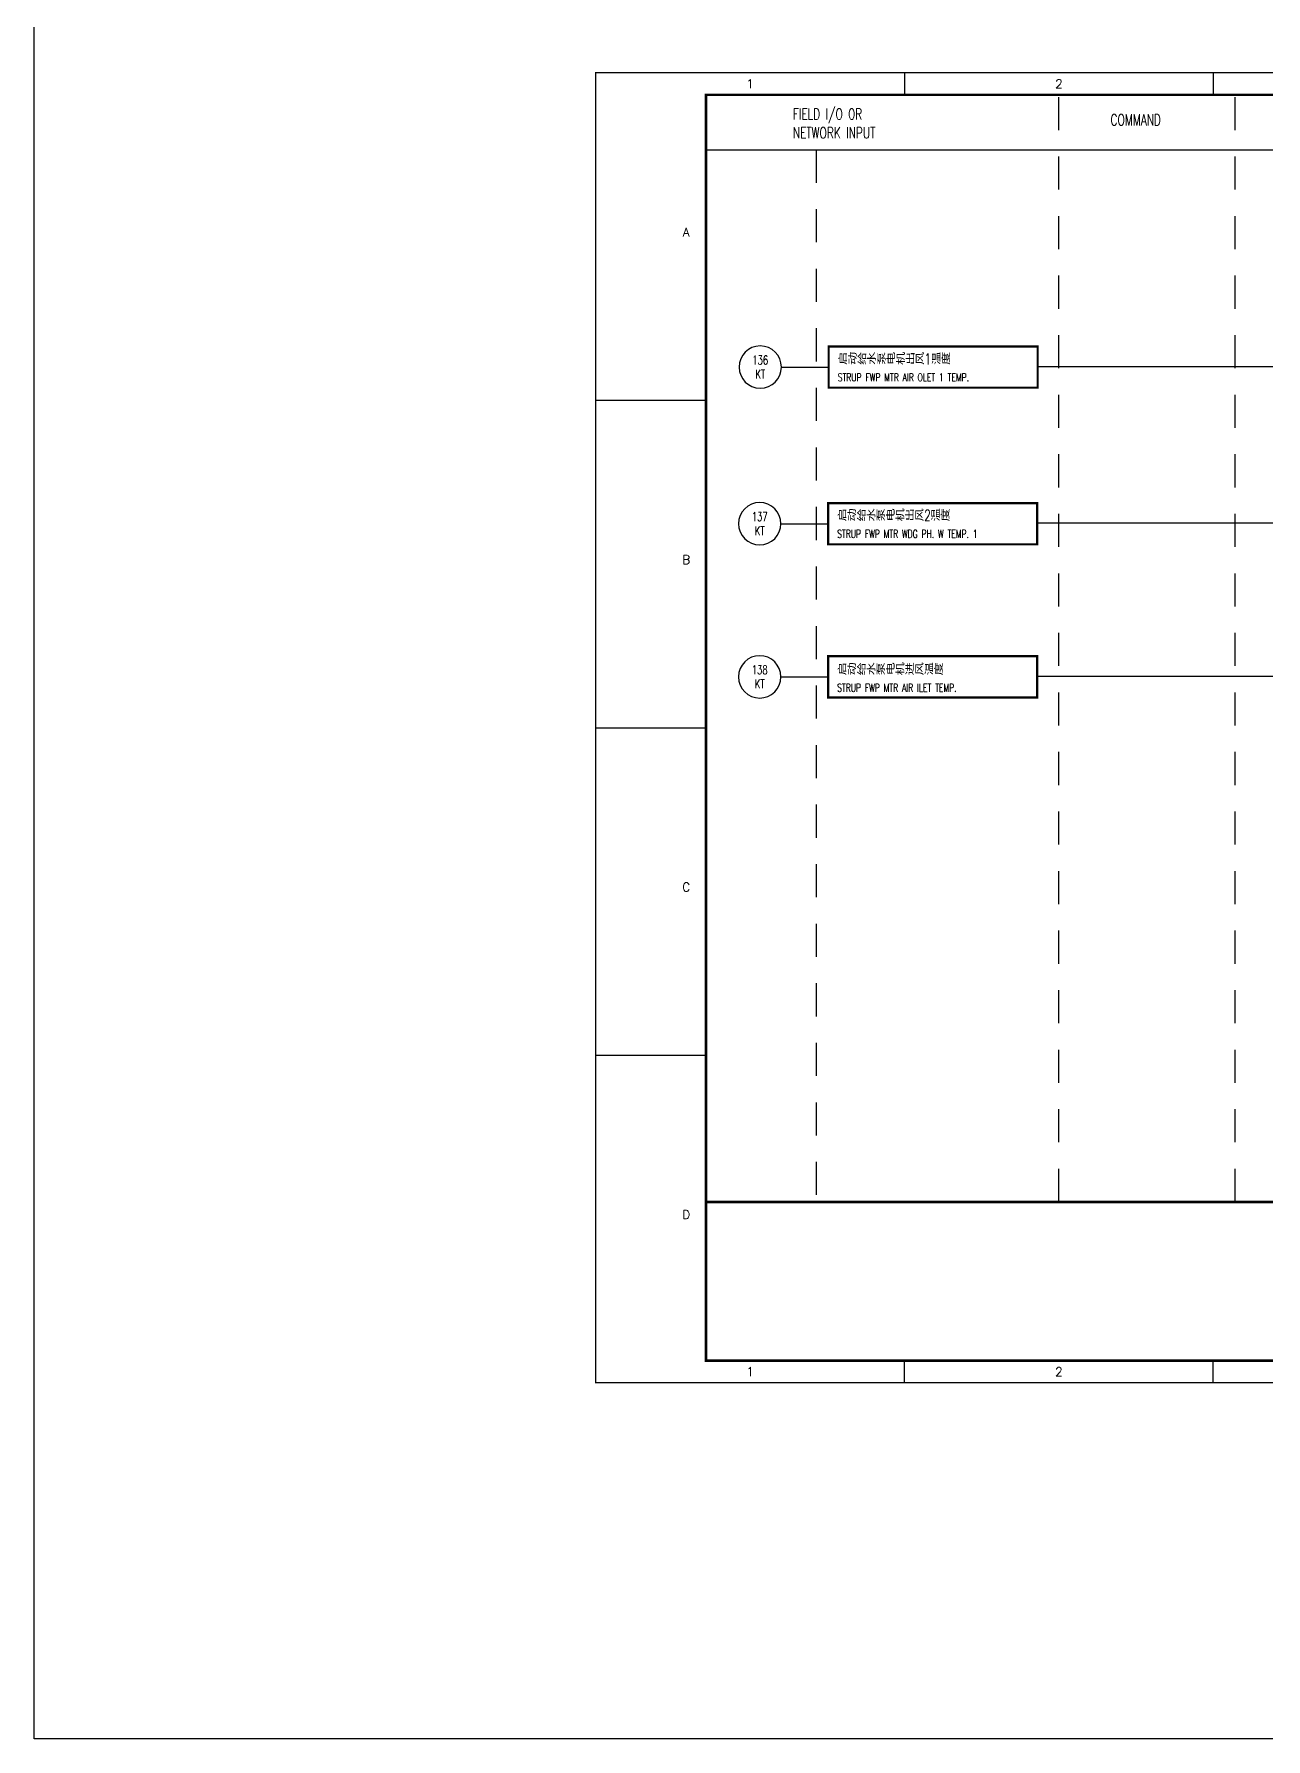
# Model space of a CAD drawing. Header units: millimetres. Extents: x 14388 to 19722, y -3447 to -1598.
# Drawn here: x 14388.3 to 14667.5, y -3447 to -3060.5 of the extents above; entities that cross this region are included whole.
import ezdxf
from ezdxf.enums import TextEntityAlignment as Align

# ---------------------------------------------------------------- set-up
doc = ezdxf.new("R2010")
doc.units = ezdxf.units.MM
doc.linetypes.add('DASHED', pattern=[0.75, 0.5, -0.25])
doc.linetypes.add('JIS_02_0.7', pattern=[1.35, 0.75, -0.6])
for name, color, linetype in [('INSTRUMENT', 4, 'Continuous'), ('MLINE', 6, 'Continuous'), ('TK', 7, 'Continuous'), ('图框_外框线', 7, 'Continuous')]:
    doc.layers.add(name, color=color, linetype=linetype)
doc.styles.get("Standard").update_dxf_attribs({"font": 'romans.shx', "width": 0.7, "bigfont": '@0hztxta.shx'})

# ---------------------------------------------------------------- blocks, each defined once
blk = doc.blocks.new('INS00')
at = {"layer": 'INSTRUMENT', "color": 0}
blk.add_lwpolyline([(6, 0, 1), (-6, 0, 1)], format="xyb", close=True, dxfattribs=at)
at = {"layer": 'INSTRUMENT', "flags": 1}
for tag, p in [('INSNAM', (0, 9)), ('INSDGN', (0, -9)), ('INSTYP', (0, -12)), ('INSMAN', (0, -18)), ('INSSUP', (0, -15)), ('INSREM', (0, -21))]:
    blk.add_attdef(tag, text='', height=3, dxfattribs=at).set_placement(p, align=Align.TOP_CENTER)
at = {"layer": 'INSTRUMENT', "width": 0.7}
for tag, p in [('INSHH', (6, 3.5)), ('INSL', (6, -3)), ('INSLL', (6, -6))]:
    blk.add_attdef(tag, p, '', height=2.5, dxfattribs=at)
for tag, p in [('INSIDE', (0, 2)), ('INSSYS', (0, -2))]:
    blk.add_attdef(tag, text='', height=2.5, dxfattribs=at).set_placement(p, align=Align.MIDDLE)
at = {"layer": 'INSTRUMENT', "linetype": 'DASHED', "width": 0.7}
blk.add_attdef('INSH', (6, 0.5), '', height=2.5, dxfattribs=at)
blk = doc.blocks.new('A$C57484896')
for p, q in [((70, 297), (70, 292)), ((140, 297), (140, 292)), ((0, 222.75), (25, 222.75)), ((0, 148.5), (25, 148.5)), ((0, 74.25), (25, 74.25)), ((70, 0), (70, 5)), ((140, 0), (140, 5))]:
    blk.add_line(p, q)
at = {"layer": 'MLINE', "linetype": 'JIS_02_0.7', "ltscale": 10}
for p, q in [((105, 41), (105, 292)), ((145, 41), (145, 292)), ((50, 279.56), (50, 41))]:
    blk.add_line(p, q, dxfattribs=at)
at = {"layer": 'MLINE'}
blk.add_line((25, 279.56), (415, 279.56), dxfattribs=at)
at = {"layer": '图框_外框线'}
for points, const_width in [([(0, 0), (420, 0), (420, 297), (0, 297)], 0.3), ([(25, 5), (415, 5), (415, 292), (25, 292)], 0.6)]:
    blk.add_lwpolyline(points, close=True, dxfattribs=dict(at, const_width=const_width))
at = {"layer": '图框_外框线', "const_width": 0.6}
blk.add_lwpolyline([(235, 41), (25, 41)], dxfattribs=at)
at = {"layer": 'MLINE', "char_height": 2.5, "width": 31.8959, "attachment_point": 1}
for s, insert in [('FIELD I/O OR', (44.67, 288.89)), ('COMMAND', (116.74, 287.58)), ('NETWORK INPUT', (44.67, 284.64))]:
    blk.add_mtext(s, dxfattribs=dict(at, insert=insert))
at = {"layer": 'TK', "color": 3}
for s, p in [('1', (35, 294.5)), ('2', (105, 294.5)), ('1', (35, 2.5)), ('2', (105, 2.5))]:
    blk.add_text(s, height=2, dxfattribs=at).set_placement(p, align=Align.MIDDLE)
for s, p in [('A', (20.5, 259.88)), ('B', (20.5, 185.62)), ('C', (20.5, 111.38)), ('D', (20.5, 37.12))]:
    blk.add_text(s, height=2, dxfattribs=at).set_placement(p, align=Align.CENTER)

msp = doc.modelspace()

# ---------------------------------------------------------------- linework, layer by layer
for p, q in [((14615.79, -3140.66), (14615.79, -3131.32)), ((14557.69, -3135.99), (14568.39, -3135.99)), ((14851.24, -3135.9), (14615.79, -3135.9)), ((14615.79, -3140.66), (14568.39, -3140.66)), ((14615.67, -3176.17), (14615.67, -3166.83)), ((14557.57, -3171.5), (14568.27, -3171.5)), ((14851.11, -3171.41), (14615.67, -3171.41)), ((14615.67, -3176.17), (14568.27, -3176.17)), ((14615.67, -3210.9), (14615.67, -3201.55)), ((14557.57, -3206.22), (14568.27, -3206.22)), ((14851.11, -3206.13), (14615.67, -3206.13)), ((14615.67, -3210.9), (14568.27, -3210.9))]:
    msp.add_line(p, q)
msp.add_lwpolyline([(14388.26, -1597.68), (19722.47, -1597.68), (19722.47, -3447.02), (14388.26, -3447.02)], close=True)
at = {"const_width": 0.5}
for points in [[(14568.39, -3131.32), (14615.79, -3131.32), (14615.79, -3140.66), (14568.39, -3140.66), (14568.39, -3131.32)], [(14568.27, -3166.83), (14615.67, -3166.83), (14615.67, -3176.17), (14568.27, -3176.17), (14568.27, -3166.83)], [(14568.27, -3201.55), (14615.67, -3201.55), (14615.67, -3210.9), (14568.27, -3210.9), (14568.27, -3201.55)]]:
    msp.add_lwpolyline(points, dxfattribs=at)

# ---------------------------------------------------------------- block references
msp.add_blockref('A$C57484896', (14515.6, -3366.26))
at = {"layer": 'MLINE', "xscale": 0.7999999999992724, "yscale": 0.7999999999992724, "zscale": 0.8}
for p, values in [((14552.89, -3135.99), {'INSIDE': '136', 'INSSYS': 'KT'}), ((14552.77, -3171.5), {'INSIDE': '137', 'INSSYS': 'KT'}), ((14552.77, -3206.22), {'INSIDE': '138', 'INSSYS': 'KT'})]:
    msp.add_blockref('INS00', p, dxfattribs=at).add_auto_attribs(values)

# ---------------------------------------------------------------- texts
at = {"width": 73.0067, "attachment_point": 1}
for s, insert, char_height in [('启动给水泵电机出风1温度', (14570.47, -3132.89), 2.5), ('STRUP FWP MTR AIR OLET 1 TEMP.', (14570.47, -3137.41), 1.8), ('启动给水泵电机出风2温度', (14570.34, -3168.38), 2.5), ('STRUP FWP MTR WDG PH. W TEMP. 1', (14570.34, -3172.9), 1.8), ('启动给水泵电机进风温度', (14570.34, -3203.28), 2.5), ('STRUP FWP MTR AIR ILET TEMP.', (14570.34, -3207.8), 1.8)]:
    msp.add_mtext(s, dxfattribs=dict(at, insert=insert, char_height=char_height))

doc.saveas('drawing.dxf')
